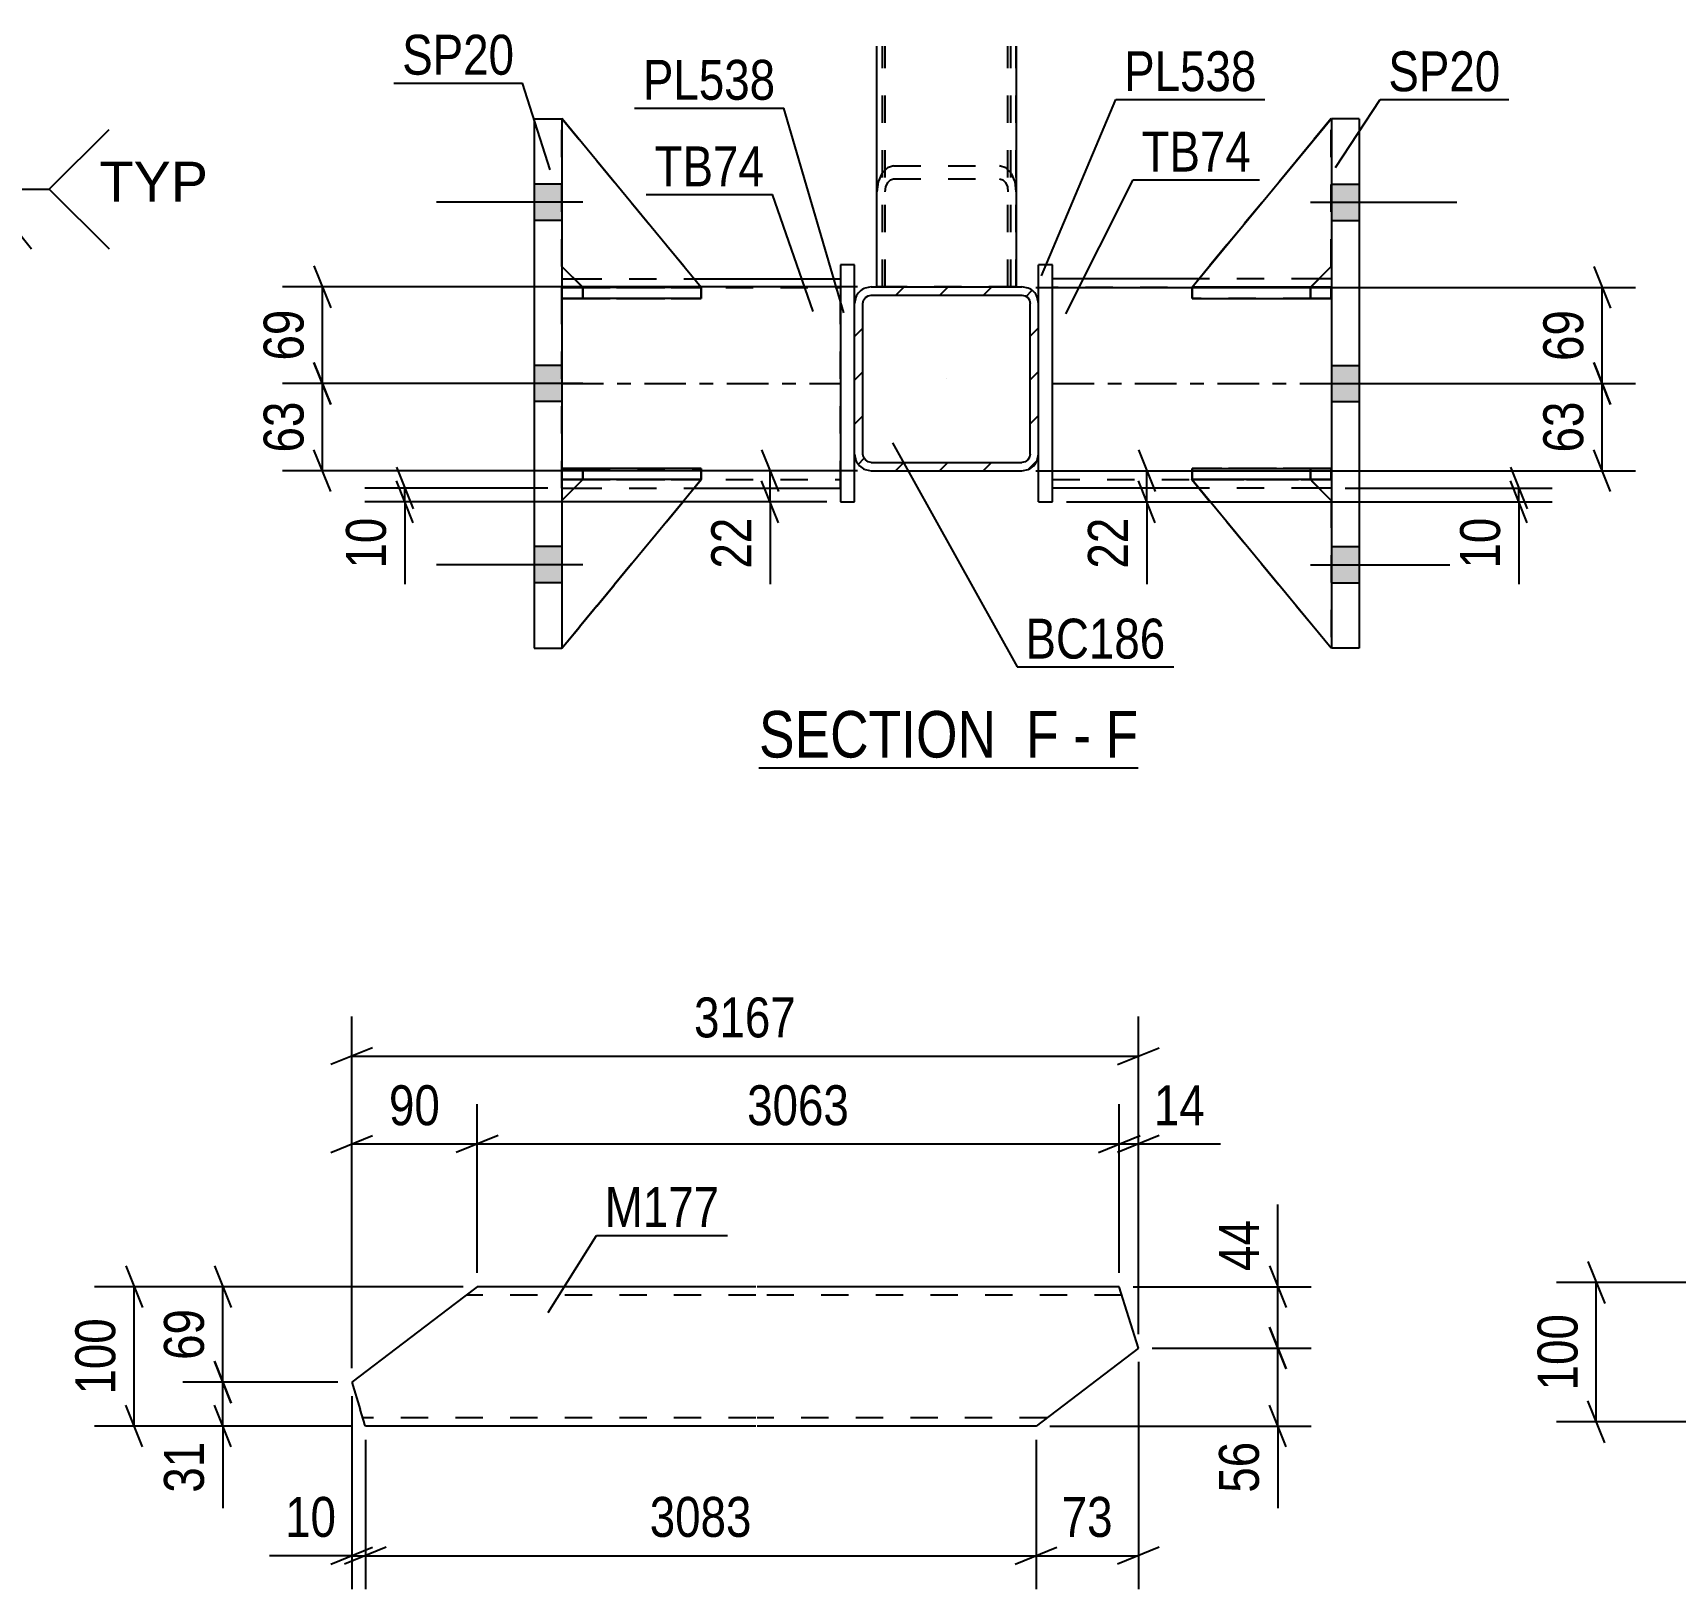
# Model space of a CAD drawing. Header units: millimetres. Extents: x 0 to 841, y 0 to 594.
# Drawn here: x 225.4 to 343.2, y 91.4 to 203.1 of the extents above; entities that cross this region are included whole.
import ezdxf

# ---------------------------------------------------------------- set-up
doc = ezdxf.new("R2010")
doc.units = ezdxf.units.MM
doc.linetypes.add('DXK_LINE_DOT2', pattern=[3.9198, 1.9599, -1.9599])
doc.linetypes.add('DXK_LINE_DOT3', pattern=[5.9187, 2.979, -0.9799, 0.9799, -0.9799])
doc.styles.add('Arial', font='ARIAL.TTF', dxfattribs={"height": 0.2})
doc.styles.add('Arial Narrow', font='ARIALN.TTF', dxfattribs={"height": 0.2})

# ---------------------------------------------------------------- blocks, each defined once
blk = doc.blocks.new('Unknown-318933943-16 - 31560')
at = {"color": 6, "linetype": 'Continuous'}
blk.add_line((277.46, 150.37), (304.67, 150.37), dxfattribs=at)
at = {"color": 0, "linetype": 'Continuous'}
for points in [[(295.57, 151.12), (295.57, 154.62), (277.46, 154.62), (277.46, 151.12)], [(298.96, 151.12), (298.96, 154.62), (296.62, 154.62), (296.62, 151.12)], [(301.28, 151.12), (301.28, 154.62), (300.01, 154.62), (300.01, 151.12)], [(304.67, 151.12), (304.67, 154.62), (302.33, 154.62), (302.33, 151.12)]]:
    blk.add_wipeout(points, dxfattribs=at)
at = {"color": 7, "linetype": 'Continuous', "style": 'Arial Narrow'}
for s, p in [('SECTION ', (277.46, 151.12)), ('F', (296.62, 151.12)), ('F', (302.33, 151.12)), ('-', (300.01, 151.12))]:
    blk.add_text(s, height=3.34, dxfattribs=at).set_placement(p)
blk = doc.blocks.new('Part-318933943-33916 - 33915')
at = {"color": 2, "linetype": 'Continuous'}
for p, q in [((257.24, 113.15), (255.66, 111.95)), ((277.24, 113.15), (257.24, 113.15)), ((303.31, 113.15), (277.34, 113.15)), ((304.68, 108.75), (303.31, 113.15)), ((255.66, 111.95), (248.24, 106.3)), ((304.68, 108.75), (297.34, 103.15)), ((248.24, 106.3), (248.85, 104.35)), ((249.11, 103.5), (248.85, 104.35)), ((249.19, 103.24), (249.11, 103.5)), ((249.22, 103.15), (249.19, 103.24)), ((277.24, 103.15), (249.22, 103.15)), ((297.34, 103.15), (277.34, 103.15))]:
    blk.add_line(p, q, dxfattribs=at)
at = {"color": 7, "linetype": 'DXK_LINE_DOT2'}
for p, q in [((257.24, 113.15), (256.26, 112.41)), ((277.24, 112.55), (256.45, 112.55)), ((303.49, 112.55), (277.34, 112.55)), ((248.99, 103.89), (248.85, 104.35)), ((249.11, 103.5), (249.02, 103.8)), ((277.24, 103.75), (249.03, 103.75)), ((298.12, 103.75), (277.34, 103.75))]:
    blk.add_line(p, q, dxfattribs=at)
blk = doc.blocks.new('Part-318933943-31585 - 31560')
at = {"color": 7, "linetype": 'DXK_LINE_DOT2'}
for p, q in [((308.52, 171.06), (317.02, 171.06)), ((318.52, 158.97), (308.52, 171.06)), ((308.52, 171.06), (308.52, 171.06)), ((317.02, 171.06), (308.52, 171.06)), ((308.52, 171.06), (318.52, 158.97)), ((317.02, 171.06), (318.52, 169.56)), ((317.02, 171.06), (317.02, 171.06)), ((318.52, 169.56), (317.02, 171.06)), ((318.52, 169.56), (318.52, 158.97))]:
    blk.add_line(p, q, dxfattribs=at)
blk = doc.blocks.new('Part-318933943-31586 - 31560')
at = {"color": 2, "linetype": 'Continuous'}
for p, q in [((308.52, 171.06), (308.52, 171.06)), ((317.02, 171.06), (308.52, 171.06)), ((318.52, 158.97), (308.52, 171.06)), ((317.02, 171.06), (317.02, 171.06)), ((317.02, 171.06), (318.52, 169.56))]:
    blk.add_line(p, q, dxfattribs=at)
at = {"color": 7, "linetype": 'DXK_LINE_DOT2'}
for p, q in [((308.52, 171.06), (317.02, 171.06)), ((318.52, 158.97), (308.52, 171.06)), ((317.02, 171.06), (318.52, 169.56)), ((318.52, 169.56), (318.52, 158.97))]:
    blk.add_line(p, q, dxfattribs=at)
blk = doc.blocks.new('Part-318933943-31562 - 31560')
at = {"color": 7, "linetype": 'DXK_LINE_DOT2'}
for p, q in [((285.92, 184.9), (285.92, 202.17)), ((286.52, 184.9), (286.52, 202.17)), ((295.32, 184.9), (295.32, 202.17)), ((295.92, 184.9), (295.92, 202.17)), ((286.67, 193.44), (286.28, 193.03)), ((287.12, 193.58), (286.67, 193.44)), ((287.12, 193.58), (294.72, 193.58)), ((295.18, 193.44), (294.72, 193.58)), ((295.57, 193.03), (295.18, 193.44)), ((286.02, 192.43), (285.92, 191.72)), ((286.28, 193.03), (286.02, 192.43)), ((286.57, 192.08), (286.7, 192.38)), ((286.7, 192.38), (286.89, 192.58)), ((286.89, 192.58), (287.12, 192.65)), ((287.12, 192.65), (294.72, 192.65)), ((294.72, 192.65), (294.95, 192.58)), ((294.95, 192.58), (295.15, 192.38)), ((295.15, 192.38), (295.28, 192.08)), ((295.83, 192.43), (295.57, 193.03)), ((295.92, 191.72), (295.83, 192.43)), ((286.52, 191.72), (286.57, 192.08)), ((295.28, 192.08), (295.32, 191.72)), ((286.89, 184.9), (285.92, 184.9)), ((295.92, 184.9), (286.89, 184.9))]:
    blk.add_line(p, q, dxfattribs=at)
blk = doc.blocks.new('Part-318933943-31584 - 31560')
at = {"color": 2, "linetype": 'Continuous'}
for p, q in [((263.32, 185.46), (264.22, 185.46)), ((272.82, 185.46), (283.32, 185.46)), ((263.32, 170.46), (264.23, 170.46)), ((272.84, 170.46), (283.32, 170.46))]:
    blk.add_line(p, q, dxfattribs=at)
at = {"color": 7, "linetype": 'DXK_LINE_DOT2'}
for p, q in [((263.32, 170.46), (263.32, 185.46)), ((264.22, 185.46), (272.82, 185.46)), ((283.32, 170.46), (283.32, 185.46)), ((263.32, 184.86), (283.32, 184.86)), ((263.32, 171.06), (283.32, 171.06)), ((264.23, 170.46), (272.84, 170.46))]:
    blk.add_line(p, q, dxfattribs=at)
at = {"color": 7, "linetype": 'DXK_LINE_DOT3'}
blk.add_line((263.32, 177.96), (283.32, 177.96), dxfattribs=at)
blk = doc.blocks.new('Part-318933943-31576 - 31560')
at = {"linetype": 'Continuous'}
h = blk.add_hatch(dxfattribs=at)
h.set_pattern_fill('', scale=0.7, style=0, pattern_type=0)
h.set_pattern_definition([(45, (296.7838, 171.7945), (-1.57154, 1.57154), [])])
h.paths.add_polyline_path([(296.32, 171.7), (296.78, 171.79), (297.17, 172.05), (297.43, 172.44), (297.52, 172.9), (297.52, 183.7), (297.43, 184.16), (297.17, 184.55), (296.78, 184.81), (296.32, 184.9), (285.52, 184.9), (285.07, 184.81), (284.68, 184.55), (284.42, 184.16), (284.32, 183.7), (284.32, 172.9), (284.42, 172.44), (284.68, 172.05), (285.07, 171.79), (285.52, 171.7)])
h.paths.add_polyline_path([(285.52, 172.3), (285.29, 172.35), (285.1, 172.48), (284.97, 172.67), (284.92, 172.9), (284.92, 183.7), (284.97, 183.93), (285.1, 184.13), (285.29, 184.26), (285.52, 184.3), (296.32, 184.3), (296.55, 184.26), (296.75, 184.13), (296.88, 183.93), (296.92, 183.7), (296.92, 172.9), (296.88, 172.67), (296.75, 172.48), (296.55, 172.35), (296.32, 172.3)])
at = {"color": 2, "linetype": 'Continuous'}
for p, q in [((284.42, 184.16), (284.32, 183.7)), ((284.92, 183.7), (284.97, 183.93)), ((284.97, 183.93), (285.1, 184.13)), ((285.52, 184.9), (285.07, 184.81)), ((285.1, 184.13), (285.29, 184.26)), ((285.29, 184.26), (285.52, 184.3)), ((285.52, 184.9), (296.32, 184.9)), ((285.52, 184.3), (296.32, 184.3)), ((296.78, 184.81), (296.32, 184.9)), ((296.32, 184.3), (296.55, 184.26)), ((296.55, 184.26), (296.75, 184.13)), ((296.75, 184.13), (296.88, 183.93)), ((296.88, 183.93), (296.92, 183.7)), ((297.52, 183.7), (297.43, 184.16)), ((284.32, 172.9), (284.32, 183.7)), ((284.92, 172.9), (284.92, 183.7)), ((296.92, 172.9), (296.92, 183.7)), ((297.52, 172.9), (297.52, 183.7)), ((284.32, 172.9), (284.42, 172.44)), ((284.97, 172.67), (284.92, 172.9)), ((285.1, 172.48), (284.97, 172.67)), ((285.29, 172.35), (285.1, 172.48)), ((285.52, 172.3), (285.29, 172.35)), ((285.52, 172.3), (296.32, 172.3)), ((296.55, 172.35), (296.32, 172.3)), ((296.75, 172.48), (296.55, 172.35)), ((296.88, 172.67), (296.75, 172.48)), ((296.92, 172.9), (296.88, 172.67)), ((297.43, 172.44), (297.52, 172.9)), ((285.07, 171.79), (285.52, 171.7)), ((285.52, 171.7), (296.32, 171.7)), ((296.32, 171.7), (296.78, 171.79))]:
    blk.add_line(p, q, dxfattribs=at)
at = {"color": 7, "linetype": 'DXK_LINE_DOT3'}
blk.add_line((290.92, 178.3), (290.92, 178.3), dxfattribs=at)
at = {"color": 2, "linetype": 'Continuous'}
for centre, start, end in [((285.52, 183.7), 112.5, 157.5), ((296.32, 183.7), 22.5, 67.5), ((285.52, 172.9), 202.5, 247.5), ((296.32, 172.9), 292.5, 337.5)]:
    blk.add_arc(centre, 1.2, start, end, dxfattribs=at)
blk = doc.blocks.new('Part-318933943-31581 - 31560')
at = {"color": 2, "linetype": 'Continuous'}
for p, q in [((309.03, 185.46), (298.52, 185.46)), ((318.53, 185.46), (317.63, 185.46)), ((309.01, 170.46), (298.52, 170.46)), ((318.53, 170.46), (317.62, 170.46))]:
    blk.add_line(p, q, dxfattribs=at)
at = {"color": 7, "linetype": 'DXK_LINE_DOT2'}
for p, q in [((298.52, 170.46), (298.52, 185.46)), ((317.63, 185.46), (309.03, 185.46)), ((318.53, 185.46), (318.53, 170.46)), ((318.53, 184.86), (298.52, 184.86)), ((298.52, 171.06), (318.53, 171.06)), ((317.62, 170.46), (309.01, 170.46))]:
    blk.add_line(p, q, dxfattribs=at)
at = {"color": 7, "linetype": 'DXK_LINE_DOT3'}
blk.add_line((298.52, 177.96), (318.53, 177.96), dxfattribs=at)
blk = doc.blocks.new('Part-318933943-31582 - 31560')
at = {"color": 2, "linetype": 'Continuous'}
for p, q in [((298.52, 186.47), (297.52, 186.47)), ((297.52, 183.7), (297.52, 186.47)), ((298.52, 169.47), (298.52, 186.47)), ((297.52, 169.47), (297.52, 172.9)), ((297.52, 169.47), (298.52, 169.47))]:
    blk.add_line(p, q, dxfattribs=at)
at = {"color": 7, "linetype": 'DXK_LINE_DOT2'}
blk.add_line((297.52, 172.9), (297.52, 183.7), dxfattribs=at)
blk = doc.blocks.new('Part-318933943-31583 - 31560')
at = {"color": 2, "linetype": 'Continuous'}
for p, q in [((284.32, 186.47), (283.32, 186.47)), ((283.32, 186.47), (283.32, 169.47)), ((284.32, 183.7), (284.32, 186.47)), ((284.32, 169.47), (284.32, 172.9)), ((283.32, 169.47), (284.32, 169.47))]:
    blk.add_line(p, q, dxfattribs=at)
at = {"color": 7, "linetype": 'DXK_LINE_DOT2'}
blk.add_line((284.32, 172.9), (284.32, 183.7), dxfattribs=at)
blk = doc.blocks.new('Part-318933943-31587 - 31560')
at = {"color": 7, "linetype": 'DXK_LINE_DOT2'}
for p, q in [((318.52, 196.97), (308.52, 184.86)), ((308.52, 184.86), (318.52, 196.97)), ((318.52, 186.36), (318.52, 196.97)), ((317.02, 184.86), (318.52, 186.36)), ((317.02, 184.86), (318.52, 186.36)), ((308.52, 184.86), (317.02, 184.86)), ((308.52, 184.86), (308.52, 184.86)), ((317.02, 184.86), (308.52, 184.86)), ((317.02, 184.86), (317.02, 184.86))]:
    blk.add_line(p, q, dxfattribs=at)
blk = doc.blocks.new('Part-318933943-31588 - 31560')
at = {"color": 7, "linetype": 'DXK_LINE_DOT2'}
for p, q in [((318.52, 196.97), (308.52, 184.86)), ((318.52, 196.96), (318.52, 196.97)), ((318.52, 186.36), (318.52, 196.97)), ((317.02, 184.86), (318.52, 186.36)), ((317.02, 184.86), (308.52, 184.86)), ((317.02, 184.86), (309.77, 184.86)), ((317.02, 184.86), (317.03, 184.87)), ((317.02, 184.86), (317.02, 184.86))]:
    blk.add_line(p, q, dxfattribs=at)
at = {"color": 2, "linetype": 'Continuous'}
for p, q in [((308.52, 184.86), (318.52, 196.96)), ((318.52, 196.97), (318.52, 196.97)), ((317.03, 184.87), (318.52, 186.36)), ((309.77, 184.86), (308.52, 184.86)), ((308.52, 184.86), (308.52, 184.86))]:
    blk.add_line(p, q, dxfattribs=at)
blk = doc.blocks.new('Part-318933943-31589 - 31560')
at = {"color": 7, "linetype": 'DXK_LINE_DOT2'}
for p, q in [((308.53, 171.07), (308.53, 171.87)), ((308.53, 171.87), (317.03, 171.87)), ((318.52, 171.87), (308.53, 171.87)), ((317.03, 171.07), (308.53, 171.07)), ((308.53, 171.07), (318.52, 171.07)), ((317.03, 171.07), (317.03, 171.87)), ((317.03, 171.87), (318.53, 171.87)), ((318.53, 171.07), (317.03, 171.07)), ((318.52, 171.07), (318.52, 171.87)), ((318.52, 171.87), (318.53, 171.87)), ((318.52, 171.07), (318.53, 171.07)), ((318.53, 171.07), (318.53, 171.87))]:
    blk.add_line(p, q, dxfattribs=at)
blk = doc.blocks.new('Part-318933943-31590 - 31560')
at = {"color": 7, "linetype": 'DXK_LINE_DOT2'}
for p, q in [((308.53, 184.07), (308.53, 184.87)), ((308.53, 184.87), (317.03, 184.87)), ((318.52, 184.87), (308.53, 184.87)), ((317.03, 184.07), (308.53, 184.07)), ((308.53, 184.07), (318.52, 184.07)), ((317.03, 184.07), (317.03, 184.87)), ((317.03, 184.87), (318.53, 184.87)), ((318.53, 184.07), (317.03, 184.07)), ((318.52, 184.07), (318.52, 184.87)), ((318.52, 184.87), (318.53, 184.87)), ((318.52, 184.07), (318.53, 184.07)), ((318.53, 184.07), (318.53, 184.87))]:
    blk.add_line(p, q, dxfattribs=at)
blk = doc.blocks.new('Part-318933943-31591 - 31560')
at = {"color": 2, "linetype": 'Continuous'}
for p, q in [((308.53, 171.87), (318.53, 171.87)), ((308.53, 171.87), (308.53, 171.07)), ((318.53, 171.07), (308.53, 171.07)), ((318.53, 171.87), (318.53, 171.87)), ((318.53, 171.07), (318.53, 171.87))]:
    blk.add_line(p, q, dxfattribs=at)
at = {"color": 7, "linetype": 'DXK_LINE_DOT2'}
for p, q in [((317.03, 171.87), (308.53, 171.87)), ((308.53, 171.07), (317.03, 171.07)), ((318.53, 171.87), (317.03, 171.87)), ((317.03, 171.87), (317.03, 171.07)), ((317.03, 171.07), (318.53, 171.07)), ((318.53, 171.87), (318.53, 171.87))]:
    blk.add_line(p, q, dxfattribs=at)
blk = doc.blocks.new('Part-318933943-31592 - 31560')
at = {"color": 2, "linetype": 'Continuous'}
for p, q in [((308.53, 184.87), (308.53, 184.87)), ((308.53, 184.87), (308.53, 184.07)), ((308.53, 184.07), (318.53, 184.07)), ((318.53, 184.87), (309.77, 184.87)), ((318.53, 184.87), (318.53, 184.87)), ((318.53, 184.87), (318.53, 184.07))]:
    blk.add_line(p, q, dxfattribs=at)
at = {"color": 7, "linetype": 'DXK_LINE_DOT2'}
for p, q in [((309.77, 184.87), (308.53, 184.87)), ((317.03, 184.87), (308.53, 184.87)), ((308.53, 184.07), (317.03, 184.07)), ((317.03, 184.87), (318.53, 184.87)), ((317.03, 184.87), (317.03, 184.07)), ((317.03, 184.07), (318.53, 184.07)), ((318.53, 184.87), (318.53, 184.87))]:
    blk.add_line(p, q, dxfattribs=at)
blk = doc.blocks.new('Part-318933943-31593 - 31560')
at = {"color": 7, "linetype": 'DXK_LINE_DOT2'}
for p, q in [((264.82, 171.06), (263.32, 169.56)), ((263.32, 158.97), (273.32, 171.06)), ((263.32, 169.56), (264.82, 171.06)), ((273.32, 171.06), (263.32, 158.97)), ((273.32, 171.06), (264.82, 171.06)), ((264.82, 171.06), (264.82, 171.06)), ((264.82, 171.06), (273.32, 171.06)), ((273.32, 171.06), (273.32, 171.06)), ((263.32, 169.56), (263.32, 158.97))]:
    blk.add_line(p, q, dxfattribs=at)
blk = doc.blocks.new('Part-318933943-31594 - 31560')
at = {"color": 2, "linetype": 'Continuous'}
for p, q in [((264.82, 171.06), (263.32, 169.56)), ((263.32, 158.97), (273.32, 171.06)), ((273.32, 171.06), (264.82, 171.06)), ((264.82, 171.06), (264.82, 171.06)), ((273.32, 171.06), (273.32, 171.06))]:
    blk.add_line(p, q, dxfattribs=at)
at = {"color": 7, "linetype": 'DXK_LINE_DOT2'}
for p, q in [((263.32, 169.56), (264.82, 171.06)), ((263.32, 158.97), (273.32, 171.06)), ((264.82, 171.06), (273.32, 171.06)), ((263.32, 169.56), (263.32, 158.97))]:
    blk.add_line(p, q, dxfattribs=at)
blk = doc.blocks.new('Part-318933943-31595 - 31560')
at = {"color": 7, "linetype": 'DXK_LINE_DOT2'}
for p, q in [((263.32, 186.36), (263.32, 196.97)), ((263.32, 196.97), (273.32, 184.86)), ((263.32, 196.97), (273.32, 184.86)), ((264.82, 184.86), (263.32, 186.36)), ((264.82, 184.86), (263.32, 186.36)), ((273.32, 184.86), (264.82, 184.86)), ((264.82, 184.86), (264.82, 184.86)), ((264.82, 184.86), (273.32, 184.86)), ((273.32, 184.86), (273.32, 184.86))]:
    blk.add_line(p, q, dxfattribs=at)
blk = doc.blocks.new('Part-318933943-31596 - 31560')
at = {"color": 2, "linetype": 'Continuous'}
for p, q in [((263.32, 196.97), (263.32, 196.97)), ((273.32, 184.86), (263.33, 196.96)), ((264.81, 184.87), (263.32, 186.36)), ((272.08, 184.86), (273.32, 184.86)), ((273.32, 184.86), (273.32, 184.86))]:
    blk.add_line(p, q, dxfattribs=at)
at = {"color": 7, "linetype": 'DXK_LINE_DOT2'}
for p, q in [((263.32, 196.97), (273.32, 184.86)), ((263.33, 196.96), (263.32, 196.97)), ((263.32, 186.36), (263.32, 196.97)), ((264.82, 184.86), (263.32, 186.36)), ((264.82, 184.86), (264.81, 184.87)), ((273.32, 184.86), (264.82, 184.86)), ((264.82, 184.86), (264.82, 184.86)), ((264.82, 184.86), (272.08, 184.86))]:
    blk.add_line(p, q, dxfattribs=at)
blk = doc.blocks.new('Part-318933943-31597 - 31560')
at = {"color": 7, "linetype": 'DXK_LINE_DOT2'}
for p, q in [((263.32, 171.87), (264.82, 171.87)), ((273.32, 171.87), (263.32, 171.87)), ((263.32, 171.87), (263.32, 171.87)), ((263.32, 171.87), (263.32, 171.07)), ((263.32, 171.87), (263.32, 171.07)), ((264.82, 171.07), (263.32, 171.07)), ((263.32, 171.07), (273.32, 171.07)), ((263.32, 171.07), (263.32, 171.07)), ((264.82, 171.87), (273.32, 171.87)), ((264.82, 171.87), (264.82, 171.07)), ((273.32, 171.07), (264.82, 171.07)), ((273.32, 171.87), (273.32, 171.07))]:
    blk.add_line(p, q, dxfattribs=at)
blk = doc.blocks.new('Part-318933943-31598 - 31560')
at = {"color": 7, "linetype": 'DXK_LINE_DOT2'}
for p, q in [((263.32, 184.87), (264.82, 184.87)), ((273.32, 184.87), (263.32, 184.87)), ((263.32, 184.87), (263.32, 184.87)), ((263.32, 184.87), (263.32, 184.07)), ((263.32, 184.87), (263.32, 184.07)), ((264.82, 184.07), (263.32, 184.07)), ((263.32, 184.07), (273.32, 184.07)), ((263.32, 184.07), (263.32, 184.07)), ((264.82, 184.87), (273.32, 184.87)), ((264.82, 184.87), (264.82, 184.07)), ((273.32, 184.07), (264.82, 184.07)), ((273.32, 184.87), (273.32, 184.07))]:
    blk.add_line(p, q, dxfattribs=at)
blk = doc.blocks.new('Part-318933943-31599 - 31560')
at = {"color": 2, "linetype": 'Continuous'}
for p, q in [((263.32, 171.07), (263.32, 171.87)), ((273.32, 171.87), (263.32, 171.87)), ((273.32, 171.07), (263.32, 171.07)), ((263.32, 171.07), (263.32, 171.07)), ((273.32, 171.07), (273.32, 171.87))]:
    blk.add_line(p, q, dxfattribs=at)
at = {"color": 7, "linetype": 'DXK_LINE_DOT2'}
for p, q in [((264.82, 171.87), (263.32, 171.87)), ((263.32, 171.07), (264.82, 171.07)), ((264.82, 171.07), (264.82, 171.87)), ((273.32, 171.87), (264.82, 171.87)), ((264.82, 171.07), (273.32, 171.07))]:
    blk.add_line(p, q, dxfattribs=at)
blk = doc.blocks.new('Part-318933943-31600 - 31560')
at = {"color": 2, "linetype": 'Continuous'}
for p, q in [((263.32, 184.07), (263.32, 184.87)), ((263.32, 184.87), (272.08, 184.87)), ((273.32, 184.07), (263.32, 184.07)), ((263.32, 184.07), (263.32, 184.07)), ((273.32, 184.07), (273.32, 184.87)), ((273.32, 184.87), (273.32, 184.87))]:
    blk.add_line(p, q, dxfattribs=at)
at = {"color": 7, "linetype": 'DXK_LINE_DOT2'}
for p, q in [((264.82, 184.87), (263.32, 184.87)), ((263.32, 184.07), (264.82, 184.07)), ((264.82, 184.07), (264.82, 184.87)), ((264.82, 184.87), (273.32, 184.87)), ((264.82, 184.07), (273.32, 184.07))]:
    blk.add_line(p, q, dxfattribs=at)
blk = doc.blocks.new('Part-318933943-31601 - 31560')
at = {"color": 2, "linetype": 'Continuous'}
for p, q in [((261.32, 196.96), (263.32, 196.96)), ((261.32, 196.96), (261.32, 158.96)), ((263.32, 196.96), (263.32, 158.96)), ((261.32, 158.96), (263.32, 158.96))]:
    blk.add_line(p, q, dxfattribs=at)
blk = doc.blocks.new('Part-318933943-31602 - 31560')
at = {"color": 2, "linetype": 'Continuous'}
for p, q in [((320.53, 196.96), (318.53, 196.96)), ((318.53, 196.96), (318.53, 158.96)), ((320.53, 196.96), (320.53, 158.96)), ((320.53, 158.96), (318.53, 158.96))]:
    blk.add_line(p, q, dxfattribs=at)
blk = doc.blocks.new('Part-318933943-31676 - 31560')
at = {"color": 2, "linetype": 'Continuous'}
for p, q in [((285.92, 184.9), (285.92, 202.17)), ((295.92, 202.17), (295.92, 184.9))]:
    blk.add_line(p, q, dxfattribs=at)
at = {"color": 7, "linetype": 'DXK_LINE_DOT2'}
for p, q in [((286.32, 184.9), (286.32, 202.17)), ((295.52, 184.9), (295.52, 202.17)), ((295.92, 184.9), (285.92, 184.9))]:
    blk.add_line(p, q, dxfattribs=at)
blk = doc.blocks.new('Bolt-318933943-31681 - 31560')
at = {"linetype": 'Continuous'}
for points in [[(263.32, 189.66), (263.32, 192.26), (261.32, 192.26), (261.32, 189.66)], [(263.32, 189.66), (263.32, 192.26), (261.32, 192.26), (261.32, 189.66)], [(263.32, 189.66), (263.32, 192.26), (261.32, 192.26), (261.32, 189.66)], [(263.32, 176.66), (263.32, 179.26), (261.32, 179.26), (261.32, 176.66)], [(263.32, 176.66), (263.32, 179.26), (261.32, 179.26), (261.32, 176.66)], [(263.32, 163.66), (263.32, 166.26), (261.32, 166.26), (261.32, 163.66)], [(263.32, 163.66), (263.32, 166.26), (261.32, 166.26), (261.32, 163.66)], [(263.32, 163.66), (263.32, 166.26), (261.32, 166.26), (261.32, 163.66)]]:
    blk.add_hatch(color=1, dxfattribs=at).paths.add_polyline_path(points)
at = {"color": 1, "linetype": 'Continuous'}
for p, q in [((263.32, 192.26), (261.32, 192.26)), ((263.32, 192.26), (261.32, 192.26)), ((263.32, 192.26), (261.32, 192.26)), ((264.82, 190.96), (254.32, 190.96)), ((264.82, 190.96), (254.32, 190.96)), ((264.82, 190.96), (254.32, 190.96)), ((263.32, 189.66), (261.32, 189.66)), ((263.32, 189.66), (261.32, 189.66)), ((263.32, 189.66), (261.32, 189.66)), ((263.32, 179.26), (261.32, 179.26)), ((263.32, 179.26), (261.32, 179.26)), ((264.82, 177.96), (254.32, 177.96)), ((264.82, 177.96), (254.32, 177.96)), ((263.32, 176.66), (261.32, 176.66)), ((263.32, 176.66), (261.32, 176.66)), ((263.32, 166.26), (261.32, 166.26)), ((263.32, 166.26), (261.32, 166.26)), ((263.32, 166.26), (261.32, 166.26)), ((264.82, 164.96), (254.32, 164.96)), ((264.82, 164.96), (254.32, 164.96)), ((264.82, 164.96), (254.32, 164.96)), ((263.32, 163.66), (261.32, 163.66)), ((263.32, 163.66), (261.32, 163.66)), ((263.32, 163.66), (261.32, 163.66))]:
    blk.add_line(p, q, dxfattribs=at)
blk = doc.blocks.new('Bolt-318933943-31682 - 31560')
at = {"linetype": 'Continuous'}
for points in [[(320.53, 189.66), (320.53, 192.26), (318.53, 192.26), (318.53, 189.66)], [(320.53, 189.66), (320.53, 192.26), (318.53, 192.26), (318.53, 189.66)], [(320.53, 189.66), (320.53, 192.26), (318.53, 192.26), (318.53, 189.66)], [(320.53, 176.66), (320.53, 179.26), (318.53, 179.26), (318.53, 176.66)], [(320.53, 176.66), (320.53, 179.26), (318.53, 179.26), (318.53, 176.66)], [(320.53, 163.66), (320.53, 166.26), (318.53, 166.26), (318.53, 163.66)], [(320.53, 163.66), (320.53, 166.26), (318.53, 166.26), (318.53, 163.66)], [(320.53, 163.66), (320.53, 166.26), (318.53, 166.26), (318.53, 163.66)]]:
    blk.add_hatch(color=1, dxfattribs=at).paths.add_polyline_path(points)
at = {"color": 1, "linetype": 'Continuous'}
for p, q in [((318.53, 192.26), (320.53, 192.26)), ((318.53, 192.26), (320.53, 192.26)), ((318.53, 192.26), (320.53, 192.26)), ((317.03, 190.96), (327.53, 190.96)), ((317.03, 190.96), (327.53, 190.96)), ((317.03, 190.96), (327.53, 190.96)), ((318.53, 189.66), (320.53, 189.66)), ((318.53, 189.66), (320.53, 189.66)), ((318.53, 189.66), (320.53, 189.66)), ((318.53, 179.26), (320.53, 179.26)), ((318.53, 179.26), (320.53, 179.26)), ((317.03, 177.96), (327.53, 177.96)), ((317.03, 177.96), (327.53, 177.96)), ((318.53, 176.66), (320.53, 176.66)), ((318.53, 176.66), (320.53, 176.66)), ((318.53, 166.26), (320.53, 166.26)), ((318.53, 166.26), (320.53, 166.26)), ((318.53, 166.26), (320.53, 166.26)), ((317.03, 164.96), (327.53, 164.96)), ((317.03, 164.96), (327.53, 164.96)), ((317.03, 164.96), (327.53, 164.96)), ((318.53, 163.66), (320.53, 163.66)), ((318.53, 163.66), (320.53, 163.66)), ((318.53, 163.66), (320.53, 163.66))]:
    blk.add_line(p, q, dxfattribs=at)
blk = doc.blocks.new('StraightDimension-318933943-34093 - 33915')
at = {"color": 7, "linetype": 'Continuous'}
for p, q in [((304.68, 107.75), (304.68, 91.45)), ((297.34, 102.15), (297.34, 91.45)), ((295.84, 93.25), (298.84, 94.45)), ((306.18, 94.45), (303.18, 93.25)), ((297.34, 93.85), (304.68, 93.85))]:
    blk.add_line(p, q, dxfattribs=at)
at = {"color": 0}
blk.add_wipeout([(303.43, 94.6), (303.43, 98.8), (298.58, 98.8), (298.58, 94.6)], dxfattribs=at)
at = {"color": 3, "style": 'Arial Narrow'}
blk.add_text('73', height=2.863, dxfattribs=at).set_placement((299.18, 95.2))
blk = doc.blocks.new('StraightDimension-318933943-33950 - 33915')
at = {"color": 7, "linetype": 'Continuous'}
for p, q in [((303.31, 114.15), (303.31, 126.24)), ((304.68, 109.75), (304.68, 126.24)), ((301.81, 122.79), (304.81, 123.99)), ((306.18, 123.99), (303.18, 122.79)), ((303.31, 123.39), (304.68, 123.39)), ((304.68, 123.39), (310.58, 123.39)), ((304.68, 123.39), (310.58, 123.39))]:
    blk.add_line(p, q, dxfattribs=at)
at = {"color": 0}
blk.add_wipeout([(310.06, 124.14), (310.06, 128.34), (305.2, 128.34), (305.2, 124.14)], dxfattribs=at)
at = {"color": 3, "style": 'Arial Narrow'}
blk.add_text('14', height=2.863, dxfattribs=at).set_placement((305.8, 124.74))
blk = doc.blocks.new('StraightDimension-318933943-34095 - 33915')
at = {"color": 7, "linetype": 'Continuous'}
for p, q in [((248.24, 105.3), (248.24, 91.45)), ((249.22, 102.15), (249.22, 91.45)), ((246.74, 93.25), (249.74, 94.45)), ((250.72, 94.45), (247.72, 93.25)), ((248.24, 93.85), (242.33, 93.85)), ((248.24, 93.85), (242.33, 93.85)), ((248.24, 93.85), (249.22, 93.85))]:
    blk.add_line(p, q, dxfattribs=at)
at = {"color": 0}
blk.add_wipeout([(247.72, 94.6), (247.72, 98.8), (242.86, 98.8), (242.86, 94.6)], dxfattribs=at)
at = {"color": 3, "style": 'Arial Narrow'}
blk.add_text('10', height=2.863, dxfattribs=at).set_placement((243.46, 95.2))
blk = doc.blocks.new('StraightDimension-318933943-33952 - 33915')
at = {"color": 7, "linetype": 'Continuous'}
for p, q in [((248.24, 107.3), (248.24, 126.24)), ((257.24, 114.15), (257.24, 126.24)), ((246.74, 122.79), (249.74, 123.99)), ((258.74, 123.99), (255.74, 122.79)), ((248.24, 123.39), (257.24, 123.39))]:
    blk.add_line(p, q, dxfattribs=at)
at = {"color": 0}
blk.add_wipeout([(255.17, 124.14), (255.17, 128.34), (250.31, 128.34), (250.31, 124.14)], dxfattribs=at)
at = {"color": 3, "style": 'Arial Narrow'}
blk.add_text('90', height=2.863, dxfattribs=at).set_placement((250.91, 124.74))
blk = doc.blocks.new('StraightDimension-318933943-33939 - 33915')
at = {"color": 7, "linetype": 'Continuous'}
for p, q in [((248.24, 107.3), (248.24, 132.54)), ((304.68, 109.75), (304.68, 132.54)), ((249.74, 130.29), (246.74, 129.09)), ((248.24, 129.69), (304.68, 129.69)), ((303.18, 129.09), (306.18, 130.29))]:
    blk.add_line(p, q, dxfattribs=at)
at = {"color": 0}
blk.add_wipeout([(280.72, 130.44), (280.72, 134.64), (272.2, 134.64), (272.2, 130.44)], dxfattribs=at)
at = {"color": 3, "style": 'Arial Narrow'}
blk.add_text('3167', height=2.863, dxfattribs=at).set_placement((272.8, 131.04))
blk = doc.blocks.new('StraightDimension-318933943-34192 - 33915')
at = {"color": 7, "linetype": 'Continuous'}
for p, q in [((238.38, 114.65), (239.58, 111.65)), ((256.24, 113.15), (236.13, 113.15)), ((238.98, 106.3), (238.98, 113.15)), ((239.58, 104.8), (238.38, 107.8)), ((247.24, 106.3), (236.13, 106.3))]:
    blk.add_line(p, q, dxfattribs=at)
at = {"color": 0}
blk.add_wipeout([(238.23, 112.15), (234.03, 112.15), (234.03, 107.3), (238.23, 107.3)], dxfattribs=at)
at = {"color": 3, "style": 'Arial Narrow'}
blk.add_text('69', height=2.863, rotation=90.0002, dxfattribs=at).set_placement((237.63, 107.9))
blk = doc.blocks.new('StraightDimension-318933943-33951 - 33915')
at = {"color": 7, "linetype": 'Continuous'}
for p, q in [((257.24, 114.15), (257.24, 126.24)), ((303.31, 114.15), (303.31, 126.24)), ((258.74, 123.99), (255.74, 122.79)), ((301.81, 122.79), (304.81, 123.99)), ((257.24, 123.39), (303.31, 123.39))]:
    blk.add_line(p, q, dxfattribs=at)
at = {"color": 0}
blk.add_wipeout([(284.53, 124.14), (284.53, 128.34), (276.01, 128.34), (276.01, 124.14)], dxfattribs=at)
at = {"color": 3, "style": 'Arial Narrow'}
blk.add_text('3063', height=2.863, dxfattribs=at).set_placement((276.61, 124.74))
blk = doc.blocks.new('StraightDimension-318933943-34094 - 33915')
at = {"color": 7, "linetype": 'Continuous'}
for p, q in [((249.22, 102.15), (249.22, 91.45)), ((297.34, 102.15), (297.34, 91.45)), ((250.72, 94.45), (247.72, 93.25)), ((295.84, 93.25), (298.84, 94.45)), ((249.22, 93.85), (297.34, 93.85))]:
    blk.add_line(p, q, dxfattribs=at)
at = {"color": 0}
blk.add_wipeout([(277.53, 94.6), (277.53, 98.8), (269.02, 98.8), (269.02, 94.6)], dxfattribs=at)
at = {"color": 3, "style": 'Arial Narrow'}
blk.add_text('3083', height=2.863, dxfattribs=at).set_placement((269.62, 95.2))
blk = doc.blocks.new('StraightDimension-318933943-34160 - 33915')
at = {"color": 7, "linetype": 'Continuous'}
for p, q in [((232.02, 114.65), (233.22, 111.65)), ((256.24, 113.15), (229.77, 113.15)), ((232.62, 103.15), (232.62, 113.15)), ((233.22, 101.65), (232.02, 104.65)), ((248.22, 103.15), (229.77, 103.15))]:
    blk.add_line(p, q, dxfattribs=at)
at = {"color": 0}
blk.add_wipeout([(231.87, 111.49), (227.67, 111.49), (227.67, 104.81), (231.87, 104.81)], dxfattribs=at)
at = {"color": 3, "style": 'Arial Narrow'}
blk.add_text('100', height=2.863, rotation=90.0002, dxfattribs=at).set_placement((231.27, 105.41))
blk = doc.blocks.new('StraightDimension-318933943-34193 - 33915')
at = {"color": 7, "linetype": 'Continuous'}
for p, q in [((238.38, 107.8), (239.58, 104.8)), ((247.24, 106.3), (236.13, 106.3)), ((238.98, 103.15), (238.98, 106.3)), ((239.58, 101.65), (238.38, 104.65)), ((248.22, 103.15), (236.13, 103.15)), ((238.98, 103.15), (238.98, 97.25)), ((238.98, 103.15), (238.98, 97.25))]:
    blk.add_line(p, q, dxfattribs=at)
at = {"color": 0}
blk.add_wipeout([(238.23, 102.63), (234.03, 102.63), (234.03, 97.77), (238.23, 97.77)], dxfattribs=at)
at = {"color": 3, "style": 'Arial Narrow'}
blk.add_text('31', height=2.863, rotation=90.0002, dxfattribs=at).set_placement((237.63, 98.37))
blk = doc.blocks.new('StraightDimension-318933943-34241 - 33915')
at = {"color": 7, "linetype": 'Continuous'}
for p, q in [((314.68, 113.15), (314.68, 119.06)), ((314.68, 113.15), (314.68, 119.06)), ((314.08, 114.65), (315.28, 111.65)), ((304.31, 113.15), (317.08, 113.15)), ((314.68, 108.75), (314.68, 113.15)), ((315.28, 107.25), (314.08, 110.25)), ((305.68, 108.75), (317.08, 108.75))]:
    blk.add_line(p, q, dxfattribs=at)
at = {"color": 0}
blk.add_wipeout([(313.93, 118.53), (309.73, 118.53), (309.73, 113.68), (313.93, 113.68)], dxfattribs=at)
at = {"color": 3, "style": 'Arial Narrow'}
blk.add_text('44', height=2.863, rotation=90.0002, dxfattribs=at).set_placement((313.33, 114.28))
blk = doc.blocks.new('StraightDimension-318933943-34242 - 33915')
at = {"color": 7, "linetype": 'Continuous'}
for p, q in [((314.08, 110.25), (315.28, 107.25)), ((305.68, 108.75), (317.08, 108.75)), ((314.68, 103.15), (314.68, 108.75)), ((315.28, 101.65), (314.08, 104.65)), ((298.34, 103.15), (317.08, 103.15)), ((314.68, 103.15), (314.68, 97.25)), ((314.68, 103.15), (314.68, 97.25))]:
    blk.add_line(p, q, dxfattribs=at)
at = {"color": 0}
blk.add_wipeout([(313.93, 102.63), (309.73, 102.63), (309.73, 97.77), (313.93, 97.77)], dxfattribs=at)
at = {"color": 3, "style": 'Arial Narrow'}
blk.add_text('56', height=2.863, rotation=90.0002, dxfattribs=at).set_placement((313.33, 98.37))
blk = doc.blocks.new('StraightDimension-318933943-33298 - 31560')
at = {"color": 7, "linetype": 'Continuous'}
for p, q in [((337.35, 179.46), (338.55, 176.46)), ((326.74, 177.96), (340.35, 177.96)), ((337.95, 171.7), (337.95, 177.96)), ((338.55, 170.2), (337.35, 173.2)), ((297.32, 171.7), (340.35, 171.7))]:
    blk.add_line(p, q, dxfattribs=at)
at = {"color": 0}
blk.add_wipeout([(337.2, 177.26), (333, 177.26), (333, 172.41), (337.2, 172.41)], dxfattribs=at)
at = {"color": 3, "style": 'Arial Narrow'}
blk.add_text('63', height=2.863, rotation=90.0002, dxfattribs=at).set_placement((336.6, 173.01))
blk = doc.blocks.new('StraightDimension-318933943-33247 - 31560')
at = {"color": 7, "linetype": 'Continuous'}
for p, q in [((277.65, 173.2), (278.85, 170.2)), ((284.52, 171.7), (275.4, 171.7)), ((278.85, 167.97), (277.65, 170.97)), ((278.25, 169.47), (278.25, 171.7)), ((282.32, 169.47), (275.4, 169.47)), ((278.25, 169.47), (278.25, 163.56)), ((278.25, 169.47), (278.25, 163.56))]:
    blk.add_line(p, q, dxfattribs=at)
at = {"color": 0}
blk.add_wipeout([(277.5, 168.94), (273.3, 168.94), (273.3, 164.08), (277.5, 164.08)], dxfattribs=at)
at = {"color": 3, "style": 'Arial Narrow'}
blk.add_text('22', height=2.863, rotation=90.0002, dxfattribs=at).set_placement((276.9, 164.68))
blk = doc.blocks.new('StraightDimension-318933943-33297 - 31560')
at = {"color": 7, "linetype": 'Continuous'}
for p, q in [((337.35, 186.36), (338.55, 183.36)), ((297.32, 184.86), (340.35, 184.86)), ((337.95, 177.96), (337.95, 184.86)), ((338.55, 176.46), (337.35, 179.46)), ((326.74, 177.96), (340.35, 177.96))]:
    blk.add_line(p, q, dxfattribs=at)
at = {"color": 0}
blk.add_wipeout([(337.2, 183.84), (333, 183.84), (333, 178.98), (337.2, 178.98)], dxfattribs=at)
at = {"color": 3, "style": 'Arial Narrow'}
blk.add_text('69', height=2.863, rotation=90.0002, dxfattribs=at).set_placement((336.6, 179.58))
blk = doc.blocks.new('StraightDimension-318933943-33286 - 31560')
at = {"color": 7, "linetype": 'Continuous'}
for p, q in [((331.38, 171.96), (332.58, 168.96)), ((332.58, 167.97), (331.38, 170.97)), ((319.53, 170.46), (334.38, 170.46)), ((331.98, 169.47), (331.98, 170.46)), ((299.52, 169.47), (334.38, 169.47)), ((331.98, 169.47), (331.98, 163.56)), ((331.98, 169.47), (331.98, 163.56))]:
    blk.add_line(p, q, dxfattribs=at)
at = {"color": 0}
blk.add_wipeout([(331.23, 168.94), (327.03, 168.94), (327.03, 164.08), (331.23, 164.08)], dxfattribs=at)
at = {"color": 3, "style": 'Arial Narrow'}
blk.add_text('10', height=2.863, rotation=90.0002, dxfattribs=at).set_placement((330.63, 164.68))
blk = doc.blocks.new('StraightDimension-318933943-33210 - 31560')
at = {"color": 7, "linetype": 'Continuous'}
for p, q in [((245.53, 179.46), (246.73, 176.46)), ((255.13, 177.96), (243.28, 177.96)), ((246.13, 171.7), (246.13, 177.96)), ((246.73, 170.2), (245.53, 173.2)), ((284.52, 171.7), (243.28, 171.7))]:
    blk.add_line(p, q, dxfattribs=at)
at = {"color": 0}
blk.add_wipeout([(245.38, 177.26), (241.18, 177.26), (241.18, 172.41), (245.38, 172.41)], dxfattribs=at)
at = {"color": 3, "style": 'Arial Narrow'}
blk.add_text('63', height=2.863, rotation=90.0002, dxfattribs=at).set_placement((244.78, 173.01))
blk = doc.blocks.new('StraightDimension-318933943-33316 - 31560')
at = {"color": 7, "linetype": 'Continuous'}
for p, q in [((251.44, 171.96), (252.64, 168.96)), ((252.64, 167.97), (251.44, 170.97)), ((262.32, 170.46), (249.19, 170.46)), ((252.04, 169.47), (252.04, 170.46)), ((282.32, 169.47), (249.19, 169.47)), ((252.04, 169.47), (252.04, 163.56)), ((252.04, 169.47), (252.04, 163.56))]:
    blk.add_line(p, q, dxfattribs=at)
at = {"color": 0}
blk.add_wipeout([(251.29, 168.94), (247.09, 168.94), (247.09, 164.08), (251.29, 164.08)], dxfattribs=at)
at = {"color": 3, "style": 'Arial Narrow'}
blk.add_text('10', height=2.863, rotation=90.0002, dxfattribs=at).set_placement((250.69, 164.68))
blk = doc.blocks.new('StraightDimension-318933943-33209 - 31560')
at = {"color": 7, "linetype": 'Continuous'}
for p, q in [((245.53, 186.4), (246.73, 183.4)), ((284.52, 184.9), (243.28, 184.9)), ((246.13, 177.96), (246.13, 184.9)), ((246.73, 176.46), (245.53, 179.46)), ((255.13, 177.96), (243.28, 177.96))]:
    blk.add_line(p, q, dxfattribs=at)
at = {"color": 0}
blk.add_wipeout([(245.38, 183.86), (241.18, 183.86), (241.18, 179.01), (245.38, 179.01)], dxfattribs=at)
at = {"color": 3, "style": 'Arial Narrow'}
blk.add_text('69', height=2.863, rotation=90.0002, dxfattribs=at).set_placement((244.78, 179.61))
blk = doc.blocks.new('StraightDimension-318933943-33258 - 31560')
at = {"color": 7, "linetype": 'Continuous'}
for p, q in [((304.68, 173.2), (305.88, 170.2)), ((297.32, 171.7), (307.68, 171.7)), ((305.88, 167.97), (304.68, 170.97)), ((305.28, 169.47), (305.28, 171.7)), ((299.52, 169.47), (307.68, 169.47)), ((305.28, 169.47), (305.28, 163.56)), ((305.28, 169.47), (305.28, 163.56))]:
    blk.add_line(p, q, dxfattribs=at)
at = {"color": 0}
blk.add_wipeout([(304.53, 168.94), (300.33, 168.94), (300.33, 164.08), (304.53, 164.08)], dxfattribs=at)
at = {"color": 3, "style": 'Arial Narrow'}
blk.add_text('22', height=2.863, rotation=90.0002, dxfattribs=at).set_placement((303.93, 164.68))
blk = doc.blocks.new('StraightDimension-318933943-34397 - 34295')
at = {"color": 7, "linetype": 'Continuous'}
for p, q in [((336.94, 114.95), (338.14, 111.95)), ((350.18, 113.45), (334.69, 113.45)), ((337.54, 103.45), (337.54, 113.45)), ((338.14, 101.95), (336.94, 104.95)), ((346.54, 103.45), (334.69, 103.45))]:
    blk.add_line(p, q, dxfattribs=at)
at = {"color": 0}
blk.add_wipeout([(336.79, 111.79), (332.59, 111.79), (332.59, 105.11), (336.79, 105.11)], dxfattribs=at)
at = {"color": 3, "style": 'Arial Narrow'}
blk.add_text('100', height=2.863, rotation=90.0002, dxfattribs=at).set_placement((336.19, 105.71))
blk = doc.blocks.new('Mark-318933943-34151 - 33915')
at = {"color": 30, "linetype": 'Continuous'}
for p, q in [((262.33, 111.31), (265.79, 116.83)), ((265.79, 116.83), (275.21, 116.83))]:
    blk.add_line(p, q, dxfattribs=at)
at = {"color": 0}
blk.add_wipeout([(274.61, 117.43), (274.61, 120.43), (266.39, 120.43), (266.39, 117.43)], dxfattribs=at)
blk.add_wipeout([(274.61, 117.43), (274.61, 120.43), (266.39, 120.43), (266.39, 117.43)], dxfattribs=at)
at = {"color": 3, "style": 'Arial Narrow'}
blk.add_text('M177', height=2.863, dxfattribs=at).set_placement((266.39, 117.43))
blk = doc.blocks.new('WeldMark-318933943-33614 - 31369')
at = {"linetype": 'Continuous'}
blk.add_hatch(color=30, dxfattribs=at).paths.add_polyline_path([(207.02, 185.12), (204.03, 184.3), (206.28, 186.43)])
at = {"color": 30, "linetype": 'Continuous'}
for p, q in [((204.03, 184.3), (217.54, 191.91)), ((217.54, 191.91), (226.54, 191.91))]:
    blk.add_line(p, q, dxfattribs=at)
at = {"color": 3, "linetype": 'Continuous'}
for q in [(225.26, 187.62), (221.83, 187.62)]:
    blk.add_line((221.83, 191.91), q, dxfattribs=at)
for start, end in [(90, 270), (270, 90)]:
    blk.add_arc((217.54, 191.91), 1.5, start, end, dxfattribs=at)
at = {"color": 0, "linetype": 'Continuous'}
blk.add_wipeout([(237.92, 191.01), (237.92, 194.01), (230.14, 194.01), (230.14, 191.01)], dxfattribs=at)
blk.add_wipeout([(237.92, 191.01), (237.92, 194.01), (230.14, 194.01), (230.14, 191.01)], dxfattribs=at)
at = {"color": 3, "linetype": 'Continuous'}
for q in [(230.83, 196.19), (230.83, 187.62)]:
    blk.add_line((226.54, 191.91), q, dxfattribs=at)
at = {"color": 3, "linetype": 'Continuous', "style": 'Arial'}
blk.add_text('TYP', height=2.865, dxfattribs=at).set_placement((230.14, 191.01))
blk = doc.blocks.new('Mark-318933943-33536 - 31560')
at = {"color": 30, "linetype": 'Continuous'}
for p in [(269.37, 191.51), (281.35, 183.12)]:
    blk.add_line(p, (278.43, 191.51), dxfattribs=at)
at = {"color": 0}
blk.add_wipeout([(277.83, 192.11), (277.83, 195.11), (269.97, 195.11), (269.97, 192.11)], dxfattribs=at)
blk.add_wipeout([(277.83, 192.11), (277.83, 195.11), (269.97, 195.11), (269.97, 192.11)], dxfattribs=at)
at = {"color": 3, "style": 'Arial Narrow'}
blk.add_text('TB74', height=2.863, dxfattribs=at).set_placement((269.97, 192.11))
blk = doc.blocks.new('Mark-318933943-33542 - 31560')
at = {"color": 30, "linetype": 'Continuous'}
for p, q in [((318.82, 193.47), (322.02, 198.33)), ((322.02, 198.33), (331.26, 198.33))]:
    blk.add_line(p, q, dxfattribs=at)
at = {"color": 0}
blk.add_wipeout([(330.66, 198.93), (330.66, 201.93), (322.62, 201.93), (322.62, 198.93)], dxfattribs=at)
blk.add_wipeout([(330.66, 198.93), (330.66, 201.93), (322.62, 201.93), (322.62, 198.93)], dxfattribs=at)
at = {"color": 3, "style": 'Arial Narrow'}
blk.add_text('SP20', height=2.863, dxfattribs=at).set_placement((322.62, 198.93))
blk = doc.blocks.new('Mark-318933943-33533 - 31560')
at = {"color": 30, "linetype": 'Continuous'}
for p in [(268.53, 197.72), (283.55, 183.04)]:
    blk.add_line(p, (279.24, 197.72), dxfattribs=at)
at = {"color": 0}
blk.add_wipeout([(278.64, 198.32), (278.64, 201.32), (269.13, 201.32), (269.13, 198.32)], dxfattribs=at)
blk.add_wipeout([(278.64, 198.32), (278.64, 201.32), (269.13, 201.32), (269.13, 198.32)], dxfattribs=at)
at = {"color": 3, "style": 'Arial Narrow'}
blk.add_text('PL538', height=2.863, dxfattribs=at).set_placement((269.13, 198.32))
blk = doc.blocks.new('Mark-318933943-33527 - 31560')
at = {"color": 30, "linetype": 'Continuous'}
for p, q in [((287.05, 173.7), (295.98, 157.62)), ((295.98, 157.62), (307.23, 157.62))]:
    blk.add_line(p, q, dxfattribs=at)
at = {"color": 0}
blk.add_wipeout([(306.63, 158.22), (306.63, 161.22), (296.58, 161.22), (296.58, 158.22)], dxfattribs=at)
blk.add_wipeout([(306.63, 158.22), (306.63, 161.22), (296.58, 161.22), (296.58, 158.22)], dxfattribs=at)
at = {"color": 3, "style": 'Arial Narrow'}
blk.add_text('BC186', height=2.863, dxfattribs=at).set_placement((296.58, 158.22))
blk = doc.blocks.new('Mark-318933943-33530 - 31560')
at = {"color": 30, "linetype": 'Continuous'}
for p, q in [((297.72, 185.69), (303.06, 198.34)), ((303.06, 198.34), (313.76, 198.34))]:
    blk.add_line(p, q, dxfattribs=at)
at = {"color": 0}
blk.add_wipeout([(313.16, 198.94), (313.16, 201.94), (303.66, 201.94), (303.66, 198.94)], dxfattribs=at)
blk.add_wipeout([(313.16, 198.94), (313.16, 201.94), (303.66, 201.94), (303.66, 198.94)], dxfattribs=at)
at = {"color": 3, "style": 'Arial Narrow'}
blk.add_text('PL538', height=2.863, dxfattribs=at).set_placement((303.66, 198.94))
blk = doc.blocks.new('Mark-318933943-33539 - 31560')
at = {"color": 30, "linetype": 'Continuous'}
for p in [(251.26, 199.52), (262.48, 193.29)]:
    blk.add_line(p, (260.5, 199.52), dxfattribs=at)
at = {"color": 0}
blk.add_wipeout([(259.9, 200.12), (259.9, 203.12), (251.86, 203.12), (251.86, 200.12)], dxfattribs=at)
blk.add_wipeout([(259.9, 200.12), (259.9, 203.12), (251.86, 203.12), (251.86, 200.12)], dxfattribs=at)
at = {"color": 3, "style": 'Arial Narrow'}
blk.add_text('SP20', height=2.863, dxfattribs=at).set_placement((251.86, 200.12))
blk = doc.blocks.new('Mark-318933943-33565 - 31560')
at = {"color": 30, "linetype": 'Continuous'}
for p, q in [((299.47, 182.97), (304.31, 192.57)), ((304.31, 192.57), (313.37, 192.57))]:
    blk.add_line(p, q, dxfattribs=at)
at = {"color": 0}
blk.add_wipeout([(312.77, 193.17), (312.77, 196.17), (304.91, 196.17), (304.91, 193.17)], dxfattribs=at)
blk.add_wipeout([(312.77, 193.17), (312.77, 196.17), (304.91, 196.17), (304.91, 193.17)], dxfattribs=at)
at = {"color": 3, "style": 'Arial Narrow'}
blk.add_text('TB74', height=2.863, dxfattribs=at).set_placement((304.91, 193.17))

msp = doc.modelspace()

# ---------------------------------------------------------------- block references
for name in ['Part-318933943-31562 - 31560', 'Part-318933943-31676 - 31560', 'Part-318933943-31601 - 31560', 'Part-318933943-31595 - 31560', 'Part-318933943-31596 - 31560', 'Part-318933943-31587 - 31560', 'Part-318933943-31588 - 31560', 'Part-318933943-31602 - 31560', 'WeldMark-318933943-33614 - 31369', 'Bolt-318933943-31681 - 31560', 'Bolt-318933943-31682 - 31560', 'Part-318933943-31583 - 31560', 'Part-318933943-31582 - 31560', 'Part-318933943-31584 - 31560', 'Part-318933943-31581 - 31560', 'Part-318933943-31598 - 31560', 'Part-318933943-31600 - 31560', 'Part-318933943-31576 - 31560', 'Part-318933943-31590 - 31560', 'Part-318933943-31592 - 31560', 'Part-318933943-31597 - 31560', 'Part-318933943-31599 - 31560', 'Part-318933943-31593 - 31560', 'Part-318933943-31594 - 31560', 'Part-318933943-31585 - 31560', 'Part-318933943-31586 - 31560', 'Part-318933943-31589 - 31560', 'Part-318933943-31591 - 31560', 'Unknown-318933943-16 - 31560', 'StraightDimension-318933943-34397 - 34295', 'Part-318933943-33916 - 33915']:
    msp.add_blockref(name, (0, 0))

# ---------------------------------------------------------------- next in the draw order: block references
for name in ['Mark-318933943-33539 - 31560', 'Mark-318933943-33542 - 31560', 'StraightDimension-318933943-33298 - 31560', 'StraightDimension-318933943-33247 - 31560', 'StraightDimension-318933943-33952 - 33915', 'StraightDimension-318933943-33950 - 33915', 'StraightDimension-318933943-34093 - 33915', 'StraightDimension-318933943-34095 - 33915']:
    msp.add_blockref(name, (0, 0))

# ---------------------------------------------------------------- next in the draw order: block references
for name in ['StraightDimension-318933943-33297 - 31560', 'StraightDimension-318933943-33210 - 31560', 'StraightDimension-318933943-33286 - 31560', 'StraightDimension-318933943-33939 - 33915', 'StraightDimension-318933943-34094 - 33915']:
    msp.add_blockref(name, (0, 0))

# ---------------------------------------------------------------- next in the draw order: block references
for name in ['Mark-318933943-33530 - 31560', 'StraightDimension-318933943-33209 - 31560', 'StraightDimension-318933943-33258 - 31560', 'StraightDimension-318933943-33316 - 31560', 'StraightDimension-318933943-34192 - 33915']:
    msp.add_blockref(name, (0, 0))

# ---------------------------------------------------------------- next in the draw order: block references
for name in ['Mark-318933943-33565 - 31560', 'Mark-318933943-33536 - 31560', 'Mark-318933943-33527 - 31560', 'StraightDimension-318933943-33951 - 33915']:
    msp.add_blockref(name, (0, 0))

# ---------------------------------------------------------------- next in the draw order: block references
for name in ['Mark-318933943-33533 - 31560', 'Mark-318933943-34151 - 33915', 'StraightDimension-318933943-34241 - 33915', 'StraightDimension-318933943-34160 - 33915']:
    msp.add_blockref(name, (0, 0))

# ---------------------------------------------------------------- next in the draw order: block references
for name in ['StraightDimension-318933943-34242 - 33915', 'StraightDimension-318933943-34193 - 33915']:
    msp.add_blockref(name, (0, 0))

doc.saveas('drawing.dxf')
